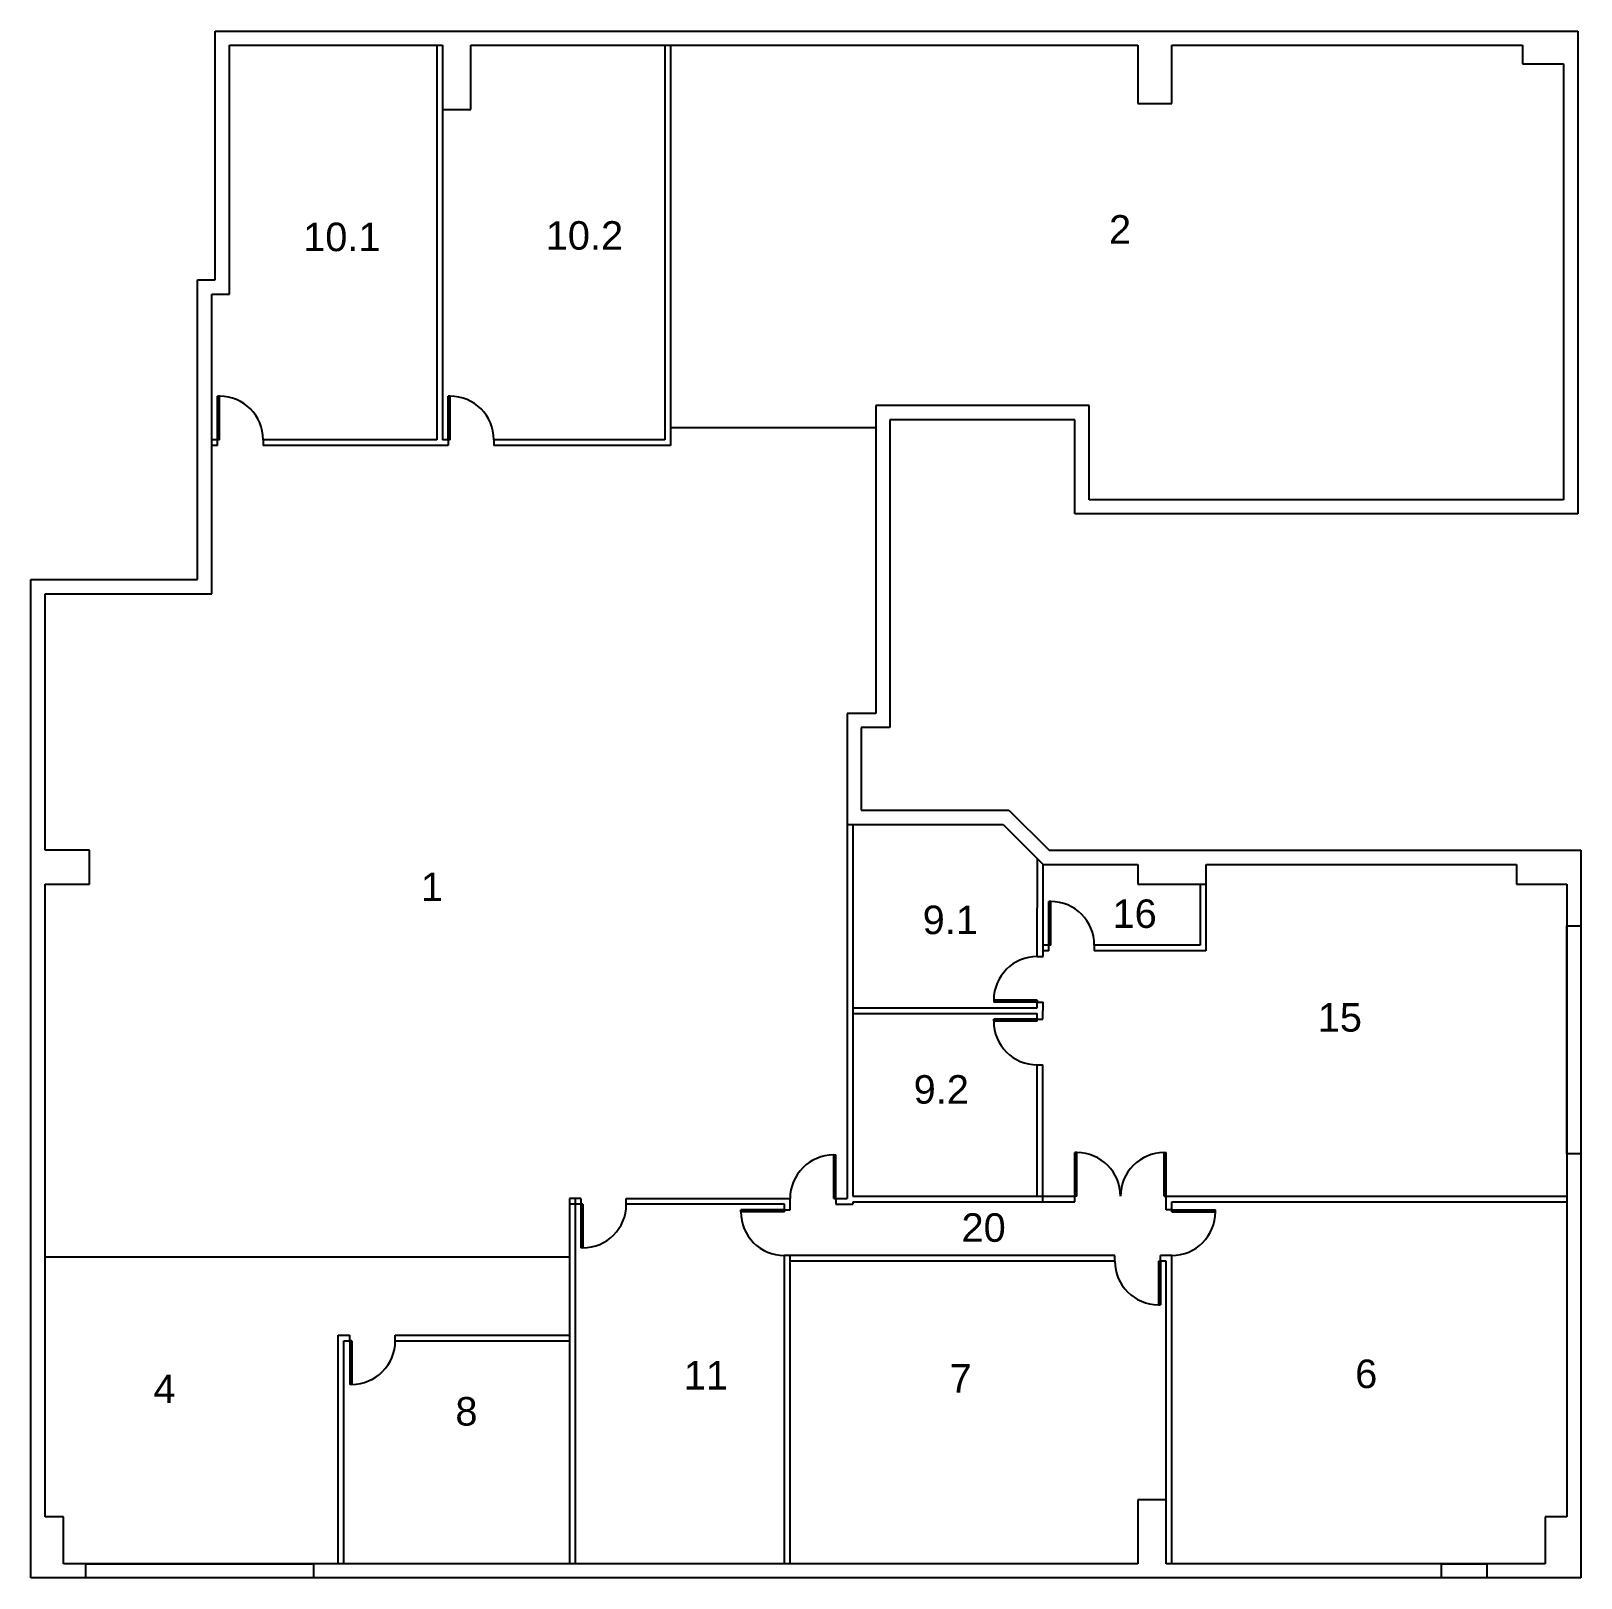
# Model space of a CAD drawing. Header units: millimetres. Extents: x 469.5 to 496.7, y 2717 to 2744.1.
import ezdxf

# ---------------------------------------------------------------- set-up
doc = ezdxf.new("R2010")
doc.units = ezdxf.units.MM
for name, color, linetype in [('BORDERS', 6, 'Continuous'), ('INNER_DOORS', 1, 'Continuous'), ('INNER_WALLS', 3, 'Continuous'), ('NAMES', 7, 'Continuous'), ('OUTER_DOORS', 2, 'Continuous'), ('OUTER_WALLS', 5, 'Continuous')]:
    doc.layers.add(name, color=color, linetype=linetype)
doc.styles.get("Standard").update_dxf_attribs({"font": 'arial.ttf'})

msp = doc.modelspace()

# ---------------------------------------------------------------- linework, layer by layer
at = {"layer": 'BORDERS'}
for p, q in [((480.713, 2737.164), (484.316, 2737.164)), ((469.741, 2722.612), (478.939, 2722.612))]:
    msp.add_line(p, q, dxfattribs=at)
at = {"layer": 'INNER_DOORS'}
for p, q in [((472.766, 2736.949), (472.766, 2737.714)), ((472.801, 2737.714), (472.766, 2737.714)), ((472.801, 2736.949), (472.801, 2737.714)), ((476.813, 2736.949), (476.813, 2737.714)), ((476.848, 2737.714), (476.813, 2737.714)), ((476.848, 2736.949), (476.848, 2737.714)), ((472.801, 2736.949), (472.766, 2736.949)), ((476.848, 2736.949), (476.813, 2736.949)), ((487.352, 2728.08), (487.352, 2728.845)), ((487.387, 2728.845), (487.352, 2728.845)), ((487.387, 2728.08), (487.387, 2728.845)), ((487.387, 2728.08), (487.352, 2728.08)), ((487.152, 2727.115), (486.387, 2727.115)), ((486.387, 2727.115), (486.387, 2727.08)), ((487.152, 2727.08), (486.387, 2727.08)), ((487.152, 2727.115), (487.152, 2727.08)), ((487.151, 2726.78), (486.386, 2726.78)), ((486.386, 2726.745), (486.386, 2726.78)), ((487.151, 2726.745), (487.151, 2726.78)), ((487.151, 2726.745), (486.386, 2726.745)), ((483.578, 2723.633), (483.578, 2724.398)), ((483.578, 2724.398), (483.613, 2724.398)), ((483.613, 2723.633), (483.613, 2724.398)), ((487.812, 2723.674), (487.812, 2724.439)), ((487.847, 2724.439), (487.812, 2724.439)), ((487.847, 2723.674), (487.847, 2724.439)), ((489.377, 2723.674), (489.377, 2724.439)), ((489.377, 2724.439), (489.412, 2724.439)), ((489.412, 2723.674), (489.412, 2724.439)), ((479.139, 2723.533), (479.139, 2722.768)), ((479.174, 2723.533), (479.139, 2723.533)), ((479.174, 2723.533), (479.174, 2722.768)), ((483.578, 2723.633), (483.613, 2723.633)), ((487.847, 2723.674), (487.812, 2723.674)), ((489.377, 2723.674), (489.412, 2723.674)), ((482.713, 2723.434), (481.948, 2723.434)), ((481.948, 2723.399), (481.948, 2723.434)), ((482.713, 2723.399), (481.948, 2723.399)), ((482.713, 2723.399), (482.713, 2723.434)), ((489.512, 2723.434), (490.277, 2723.434)), ((489.512, 2723.399), (489.512, 2723.434)), ((489.512, 2723.399), (490.277, 2723.399)), ((490.277, 2723.399), (490.277, 2723.434)), ((479.174, 2722.768), (479.139, 2722.768)), ((489.277, 2722.534), (489.312, 2722.534)), ((489.277, 2722.534), (489.277, 2721.769)), ((489.312, 2722.534), (489.312, 2721.769)), ((489.277, 2721.769), (489.312, 2721.769)), ((475.084, 2721.137), (475.084, 2720.372)), ((475.119, 2721.137), (475.084, 2721.137)), ((475.119, 2721.137), (475.119, 2720.372)), ((475.119, 2720.372), (475.084, 2720.372))]:
    msp.add_line(p, q, dxfattribs=at)
for centre, start, end in [((472.801, 2736.949), 0, 90), ((476.848, 2736.949), 0, 90), ((487.387, 2728.08), 0, 90), ((487.152, 2727.115), 90, 180), ((487.151, 2726.745), 180, 270), ((483.578, 2723.633), 90, 180), ((487.847, 2723.674), 0, 90), ((489.377, 2723.674), 90, 180), ((479.174, 2723.533), 270, 0), ((482.713, 2723.399), 180, 270), ((489.512, 2723.399), 270, 0), ((489.277, 2722.534), 180, 270), ((475.119, 2721.137), 270, 0)]:
    msp.add_arc(centre, 0.765, start, end, dxfattribs=at)
at = {"layer": 'INNER_WALLS'}
for p, q in [((476.613, 2743.871), (476.613, 2736.949)), ((480.613, 2743.871), (480.613, 2736.949)), ((480.713, 2743.871), (480.713, 2736.849)), ((476.713, 2742.745), (476.713, 2736.949)), ((472.766, 2736.949), (472.666, 2736.949)), ((472.766, 2736.849), (472.666, 2736.849)), ((472.766, 2736.849), (472.766, 2736.949)), ((473.566, 2736.949), (473.566, 2736.849)), ((476.613, 2736.949), (473.566, 2736.949)), ((476.813, 2736.849), (473.566, 2736.849)), ((476.813, 2736.949), (476.713, 2736.949)), ((476.813, 2736.949), (476.813, 2736.849)), ((480.613, 2736.949), (477.613, 2736.949)), ((477.613, 2736.949), (477.613, 2736.849)), ((480.713, 2736.849), (477.613, 2736.849)), ((483.812, 2730.198), (483.812, 2723.633)), ((483.912, 2730.198), (483.912, 2723.674)), ((487.152, 2727.88), (487.153, 2729.596)), ((487.252, 2727.88), (487.253, 2729.496)), ((490.011, 2729.149), (490.011, 2728.08)), ((490.111, 2729.149), (490.111, 2727.98)), ((487.152, 2727.88), (487.252, 2727.88)), ((487.352, 2728.08), (487.252, 2728.08)), ((487.352, 2727.98), (487.252, 2727.98)), ((487.352, 2727.98), (487.352, 2728.08)), ((490.011, 2728.08), (488.152, 2728.08)), ((488.152, 2728.08), (488.152, 2727.98)), ((490.111, 2727.98), (488.152, 2727.98)), ((487.152, 2727.08), (487.252, 2727.08)), ((487.152, 2726.98), (487.152, 2727.08)), ((487.251, 2726.78), (487.252, 2727.08)), ((483.912, 2726.98), (487.152, 2726.98)), ((483.912, 2726.88), (487.152, 2726.88)), ((487.151, 2726.78), (487.152, 2726.88)), ((487.151, 2726.78), (487.251, 2726.78)), ((487.149, 2723.674), (487.151, 2725.98)), ((487.151, 2725.98), (487.251, 2725.98)), ((487.249, 2723.574), (487.251, 2725.98)), ((479.139, 2723.633), (478.939, 2723.633)), ((478.939, 2723.633), (478.939, 2717.224)), ((479.139, 2723.533), (478.939, 2723.533)), ((479.039, 2723.633), (479.039, 2717.224)), ((479.139, 2723.633), (479.139, 2723.533)), ((479.939, 2723.533), (479.939, 2723.633)), ((479.939, 2723.633), (482.813, 2723.633)), ((482.713, 2723.533), (479.939, 2723.533)), ((482.713, 2723.434), (482.713, 2723.533)), ((482.813, 2723.434), (482.813, 2723.633)), ((483.613, 2723.633), (483.812, 2723.633)), ((483.613, 2723.633), (483.613, 2723.533)), ((483.613, 2723.533), (483.912, 2723.533)), ((483.912, 2723.674), (487.812, 2723.674)), ((483.912, 2723.574), (487.812, 2723.574)), ((483.912, 2723.574), (487.812, 2723.574)), ((483.912, 2723.574), (483.912, 2723.533)), ((487.812, 2723.574), (487.812, 2723.674)), ((489.412, 2723.434), (489.412, 2723.674)), ((489.412, 2723.674), (496.444, 2723.674)), ((489.512, 2723.434), (489.512, 2723.574)), ((489.512, 2723.574), (496.444, 2723.574)), ((482.713, 2723.434), (482.813, 2723.434)), ((489.512, 2723.434), (489.412, 2723.434)), ((482.713, 2717.224), (482.713, 2722.634)), ((482.813, 2722.634), (482.713, 2722.634)), ((482.813, 2717.224), (482.813, 2722.634)), ((488.512, 2722.634), (482.813, 2722.634)), ((488.512, 2722.534), (482.813, 2722.534)), ((488.512, 2722.534), (488.512, 2722.634)), ((489.412, 2722.634), (489.312, 2722.634)), ((489.312, 2722.534), (489.312, 2722.634)), ((489.412, 2722.534), (489.312, 2722.534)), ((489.512, 2722.634), (489.412, 2722.634)), ((489.412, 2718.346), (489.412, 2722.534)), ((489.512, 2717.224), (489.512, 2722.634)), ((474.884, 2717.224), (474.884, 2721.237)), ((474.884, 2721.237), (475.084, 2721.237)), ((474.984, 2717.224), (474.984, 2721.137)), ((474.984, 2721.137), (475.084, 2721.137)), ((475.084, 2721.137), (475.084, 2721.237)), ((475.884, 2721.137), (475.884, 2721.237)), ((475.884, 2721.237), (478.939, 2721.237)), ((475.884, 2721.137), (478.939, 2721.137))]:
    msp.add_line(p, q, dxfattribs=at)
at = {"layer": 'OUTER_DOORS'}
for p, q in [((496.444, 2724.416), (496.444, 2728.416)), ((496.444, 2728.416), (496.693, 2728.416)), ((496.693, 2728.416), (496.693, 2724.416)), ((496.693, 2724.416), (496.444, 2724.416)), ((470.447, 2717.224), (474.447, 2717.224)), ((470.447, 2717.224), (470.447, 2716.974)), ((474.447, 2716.974), (470.447, 2716.974)), ((474.447, 2717.224), (474.447, 2716.974)), ((494.24, 2717.224), (494.24, 2716.974)), ((494.24, 2717.224), (495.04, 2717.224)), ((495.04, 2716.974), (494.24, 2716.974)), ((495.04, 2717.224), (495.04, 2716.974))]:
    msp.add_line(p, q, dxfattribs=at)
at = {"layer": 'OUTER_WALLS'}
for p, q in [((472.725, 2744.121), (496.638, 2744.121)), ((472.725, 2739.753), (472.725, 2744.121)), ((496.638, 2744.121), (496.638, 2735.646)), ((472.975, 2743.871), (476.713, 2743.871)), ((472.975, 2739.503), (472.975, 2743.871)), ((476.713, 2743.871), (476.713, 2742.745)), ((477.212, 2742.745), (477.212, 2743.871)), ((477.212, 2743.871), (488.913, 2743.871)), ((488.913, 2743.871), (488.913, 2742.847)), ((489.514, 2742.847), (489.514, 2743.871)), ((489.514, 2743.871), (495.665, 2743.871)), ((495.665, 2743.871), (495.665, 2743.546)), ((495.665, 2743.546), (496.389, 2743.546)), ((496.389, 2743.546), (496.389, 2735.896)), ((488.913, 2742.847), (489.514, 2742.847)), ((476.713, 2742.745), (477.212, 2742.745)), ((472.416, 2734.495), (472.416, 2739.753)), ((472.416, 2739.753), (472.725, 2739.753)), ((472.666, 2734.245), (472.666, 2739.503)), ((472.666, 2739.503), (472.975, 2739.503)), ((488.062, 2737.547), (484.316, 2737.547)), ((484.316, 2737.547), (484.316, 2732.146)), ((488.062, 2735.896), (488.062, 2737.547)), ((487.812, 2737.297), (484.565, 2737.297)), ((484.565, 2737.297), (484.565, 2731.896)), ((487.812, 2735.646), (487.812, 2737.297)), ((496.389, 2735.896), (488.062, 2735.896)), ((496.638, 2735.646), (487.812, 2735.646)), ((469.491, 2734.495), (472.416, 2734.495)), ((469.491, 2716.974), (469.491, 2734.495)), ((469.741, 2729.745), (469.741, 2734.245)), ((469.741, 2734.245), (472.666, 2734.245)), ((484.316, 2732.146), (483.812, 2732.146)), ((483.812, 2732.146), (483.812, 2730.198)), ((484.565, 2731.896), (484.062, 2731.896)), ((484.062, 2731.896), (484.062, 2730.448)), ((484.062, 2730.448), (486.654, 2730.448)), ((486.654, 2730.448), (487.357, 2729.745)), ((483.812, 2730.198), (486.551, 2730.198)), ((486.551, 2730.198), (487.253, 2729.496)), ((470.516, 2729.745), (469.741, 2729.745)), ((470.516, 2729.149), (470.516, 2729.745)), ((487.357, 2729.745), (496.693, 2729.745)), ((496.693, 2729.745), (496.693, 2716.974)), ((487.253, 2729.496), (488.913, 2729.496)), ((488.913, 2729.496), (488.913, 2729.149)), ((490.115, 2729.149), (490.115, 2729.496)), ((490.115, 2729.496), (495.563, 2729.496)), ((495.563, 2729.496), (495.563, 2729.149)), ((469.741, 2729.149), (470.516, 2729.149)), ((469.741, 2718.049), (469.741, 2729.149)), ((488.913, 2729.149), (490.111, 2729.149)), ((495.563, 2729.149), (496.444, 2729.149)), ((496.444, 2729.149), (496.444, 2718.049)), ((489.412, 2718.346), (488.913, 2718.346)), ((488.913, 2718.346), (488.913, 2717.224)), ((489.412, 2717.224), (489.412, 2718.346)), ((470.063, 2718.049), (469.741, 2718.049)), ((470.063, 2717.224), (470.063, 2718.049)), ((496.444, 2718.049), (496.063, 2718.049)), ((496.063, 2718.049), (496.063, 2717.224)), ((496.693, 2716.974), (469.491, 2716.974)), ((488.913, 2717.224), (470.063, 2717.224)), ((496.063, 2717.224), (489.412, 2717.224))]:
    msp.add_line(p, q, dxfattribs=at)

# ---------------------------------------------------------------- texts
at = {"layer": 'NAMES'}
for s, p in [('10.1', (474.267, 2740.258)), ('10.2', (478.524, 2740.284)), ('2', (488.41, 2740.39)), ('1', (476.334, 2728.853)), ('9.1', (485.139, 2728.273)), ('16', (488.471, 2728.382)), ('15', (492.072, 2726.562)), ('9.2', (484.981, 2725.298)), ('20', (485.821, 2722.874)), ('11', (480.946, 2720.281)), ('6', (492.73, 2720.307)), ('4', (471.64, 2720.044)), ('7', (485.612, 2720.228)), ('8', (476.939, 2719.649))]:
    msp.add_text(s, height=0.5, dxfattribs=at).set_placement(p)

doc.saveas('drawing.dxf')
